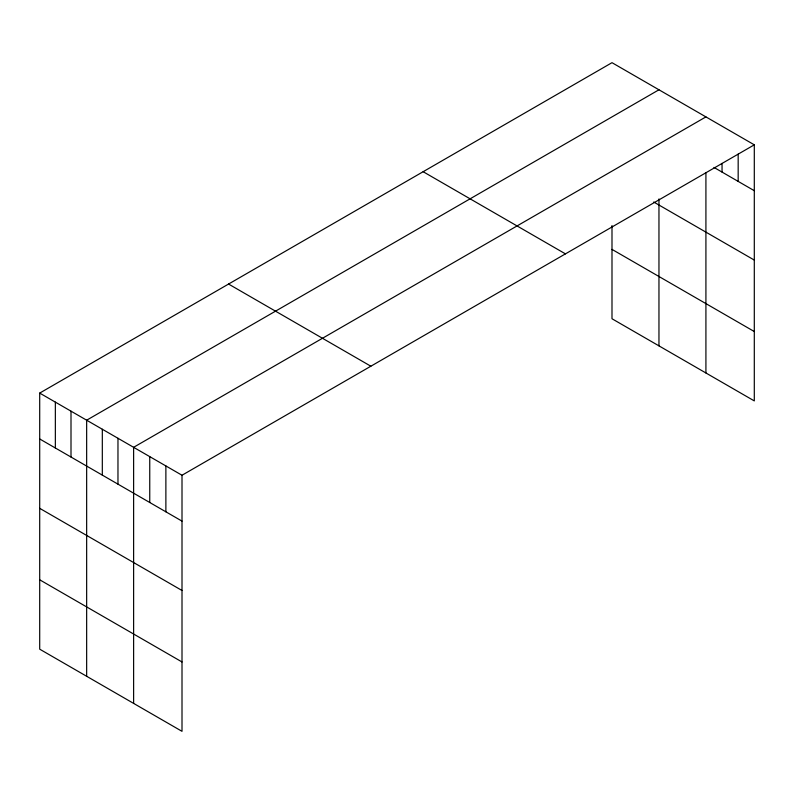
<?xml version="1.0" encoding="UTF-8"?>
<svg xmlns="http://www.w3.org/2000/svg" width="794" height="794" viewBox="0 0 794 794"><rect width="100%" height="100%" fill="white"/><g stroke="black" fill="none" stroke-linecap="round" stroke-linejoin="round"><path stroke-width="1.19" d="M754.3 144.826L182.005 475.249L182.005 731.324L39.7 649.174L39.7 393.09L611.995 62.676L754.3 144.826L754.3 400.91L611.995 318.751L611.995 225.565M658.96 89.782L86.655 420.205L86.655 676.28M705.916 116.897L133.62 447.31L133.62 703.395M713.985 167.425L754.3 190.709M653.74 202.013L754.3 260.075M611.995 249.385L754.3 331.545M423.142 171.712L565.437 253.872M228.563 284.053L370.858 366.213M39.7 393.09L182.005 475.249M39.7 438.963L182.005 521.122M39.7 508.329L182.005 590.488M39.7 579.799L182.005 661.958M738.172 154.115L738.172 181.389M722.044 163.405L722.044 172.08M705.916 172.506L705.916 372.982M658.96 198.947L658.96 345.866M165.877 465.929L165.877 511.802M149.748 456.619L149.748 502.493M117.969 438.278L117.969 484.151M102.317 429.236L102.317 475.11M71.003 411.163L71.003 457.036M55.352 402.121L55.352 447.995"/></g></svg>
